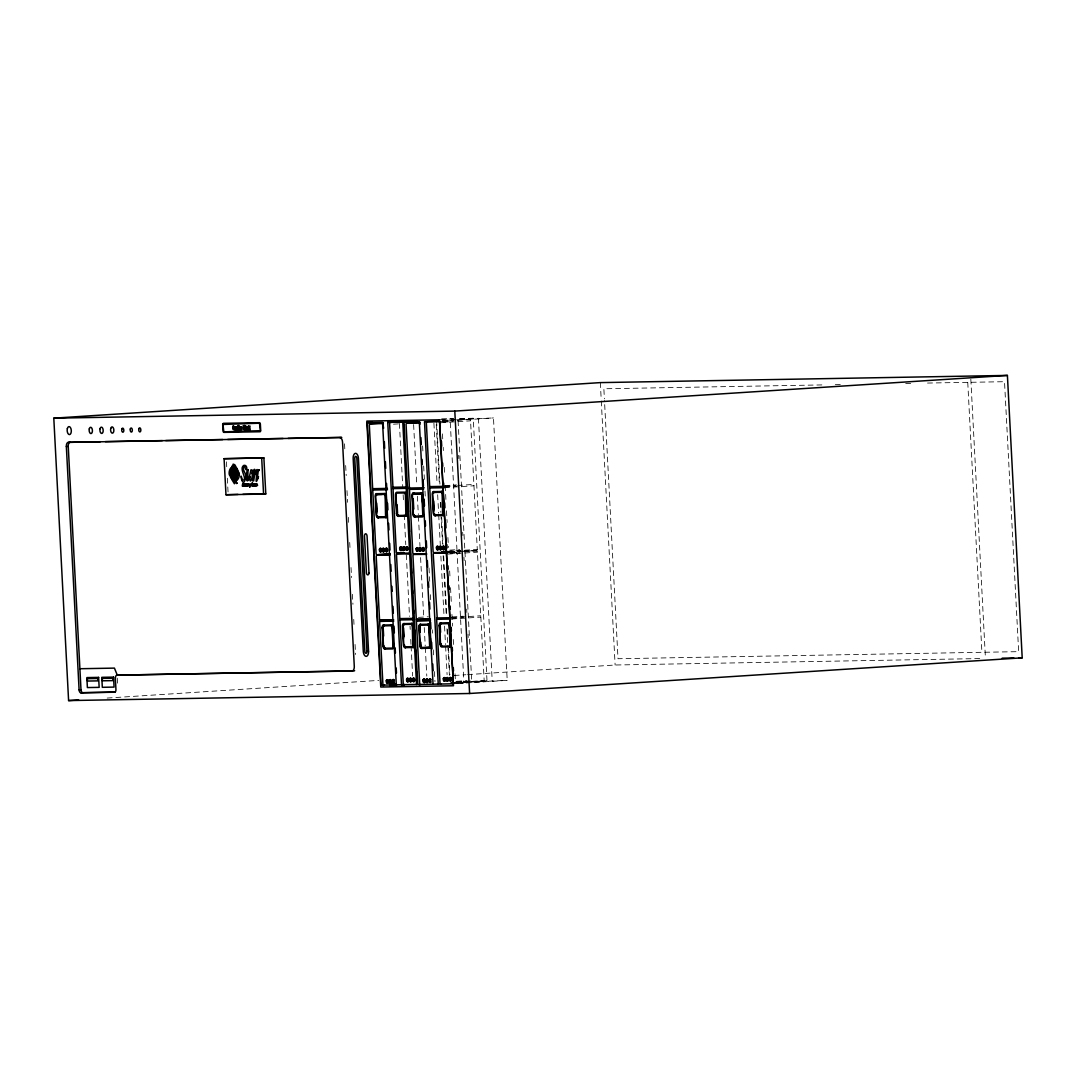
<?xml version="1.0" encoding="UTF-8"?>
<svg xmlns="http://www.w3.org/2000/svg" width="1076" height="1076" viewBox="0 0 1076 1076"><rect width="100%" height="100%" fill="white"/><g stroke="black" fill="none" stroke-linecap="round" stroke-linejoin="round"><path stroke-width="0.75" stroke-dasharray="5 3.75" d="M449.822 552.338L476.803 550.482L477.3 549.661L470.548 420.649L469.916 419.559L457.179 419.775M476.803 550.482L463.985 550.71M440.366 419.627L453.453 418.779M442.182 420.299L473.238 418.268L486.998 680.718L455.942 682.735M442.478 420.528L493.467 417.918L507.213 680.355L453.601 683.771M442.142 420.743L453.843 419.99M393.48 424.2L400.164 423.756M439.761 421.496L493.467 417.918M442.855 421.402L449.539 420.958L450.266 422.074L457.018 550.804L456.506 551.894L445.303 552.096M443.083 422.222L453.104 421.577M440.488 422.774L470.562 420.824M445.06 485.626L456.493 484.873M444.469 486.325L455.915 485.585M457.556 485.478L473.897 484.415M445.128 486.957L456.574 486.217M444.549 487.67L473.965 485.76M449.795 550.132L459.815 549.486M447.226 551.342L477.3 549.379M448.665 551.342L457.018 550.804M448.948 551.692L460.649 550.925M449.028 552.082L460.73 551.329M446.648 552.835L476.708 550.885L477.408 551.827L484.187 680.866L483.756 681.807L470.871 682.049L507.213 680.355M449.97 553.562L459.99 552.916M447.374 554.113L477.448 552.163M418.456 617.395L428.275 616.763M451.933 616.965L463.379 616.212M451.355 617.664L480.784 615.754M452.014 618.296L463.447 617.557M451.422 619.009L480.851 617.099M107.156 698.068L378.739 680.395M454.18 675.486L465.921 674.719M467.589 674.612L615.122 665.008L980.424 658.566M456.668 681.471L466.702 680.826M455.377 682.049L486.998 680.718M454.112 682.682L484.187 680.718M455.834 683.031L469.297 682.117M821.862 384.926L603.865 388.772L604.389 398.833M835.285 384.683L841.997 384.562M905.71 383.446L912.421 383.325M927.512 383.056L1004.513 381.698L1018.649 651.653L618.014 658.727L604.483 400.514M441.685 418.833L453.373 418.618M473.238 418.268L457.959 418.537L471.718 680.987M443.218 421.079L449.539 420.958M464.065 551.114L476.708 550.885M445.356 552.499L456.426 552.297L457.139 553.414L463.89 682.144L463.393 683.233L452.176 683.435M470.468 681L455.444 681.269L455 672.917M970.821 379.182L985.455 658.472M967.754 382.343L981.904 652.312M600.327 382.612L601.202 399.317M601.282 400.985L615.122 665.008M478.43 418.187L492.189 680.624M458.645 455.336L458.82 458.685M462.68 532.23L462.855 535.579M463.985 557.301L464.16 560.65M466.702 609.124L466.876 612.473M468.02 634.194L468.195 637.543M442.478 433.87L442.828 440.555M443.178 447.253L443.352 450.588M444.227 467.307L444.67 475.659M445.195 485.693L445.975 500.743M446.5 510.764L447.118 522.465M447.912 537.516L448.436 547.549M449.66 570.939L450.01 577.637M450.535 587.657L451.409 604.376M451.933 614.409L452.552 626.111M453.252 639.48L453.601 646.165M436.587 420.595L439.909 484.119M440.878 502.505L441.147 507.522M441.671 517.543L443.07 544.295M443.675 555.996L446.836 616.171M447.535 629.541L447.885 636.225M448.504 647.927L449.902 674.679M436.251 424.442L439.385 484.415M440.34 502.411L440.864 512.391M440.945 514.059L442.518 544.026M443.137 555.781L446.271 615.754M446.957 628.747L447.737 643.73M447.831 645.398L449.405 675.365M433.91 423.15L437.058 483.393M437.663 494.772L438.631 513.198M438.712 514.866L440.299 545.007M440.878 556.158L444.038 616.4M444.549 626.111L445.504 644.537M445.599 646.205L447.091 674.665M422.612 445.935L422.962 452.619M423.675 466.002L424.374 479.371M424.98 491.073L425.329 497.758M429.015 567.967L429.714 581.336M430.413 594.705L430.763 601.39M432.256 629.81L432.431 633.159M433.305 649.877L433.749 658.23M434.448 671.599L434.973 681.633M413.614 424.563L416.775 484.805M417.367 496.197L418.335 514.61M418.43 516.292L420.003 546.42M420.581 557.57L423.742 617.826M424.253 627.537L425.222 645.95M425.302 647.631L426.795 676.091M399.411 423.419L402.733 486.729M403.15 494.731L403.5 501.389M404.199 514.705L405.773 544.671M406.298 554.759L409.526 616.4M410.037 626.071L410.212 629.393M410.736 639.386L410.992 644.376M411.086 646.044L412.646 676.01M344.791 448.8L344.441 442.101A4.707 2.434 86.3 0 0 344.293 440.891M345.665 465.518L346.203 475.552M346.983 490.602L347.602 502.317M348.382 517.368L348.826 525.72M349.7 542.452L350.144 550.804M351.018 567.536L351.543 577.57M352.417 594.288L352.941 604.322M353.735 619.372L354.165 627.738M355.053 644.457L355.578 654.49M226.471 461.833L226.727 466.742M227.332 478.215L228.099 492.956M117.513 683.152L117.271 678.485A3.443 1.775 86.3 0 1 117.257 678.041"/><path stroke-width="1.5" d="M443.85 513.723L442.626 514.705L442.182 493.951A1.654 0.847 86.3 0 0 441.241 492.324L441.886 492.283A1.654 0.847 86.3 0 1 442.774 493.48M258.738 470.145C259.652 469.983 259.262 470.36 258.818 470.266M237.07 483.151C236.169 483.191 236.451 482.64 236.989 483.003M247.103 429.015L248.354 426.096L248.583 430.521L245.449 429.754L246.027 426.136L247.144 429.714M386.795 515.955L385.585 516.776L385.141 496.023A1.654 0.847 86.3 0 0 384.199 494.395L376.506 494.53A1.829 0.941 86.3 0 0 375.659 496.372L376.627 514.826A2.112 1.089 86.3 0 0 377.824 516.91L386.23 516.722M259.235 470.118L259.074 469.835M407.01 514.812L405.881 515.35L405.437 494.597A1.654 0.847 86.3 0 0 404.495 492.969L405.141 492.929A1.654 0.847 86.3 0 1 406.082 494.556M231.757 467.24C227.399 469.553 229.054 482.035 232.497 470.992L231.878 469.889L230.008 473.844L231.69 469.566L231.058 468.464M232.429 465.787L231.905 466.903L234.043 471.113L231.77 467.24M390.063 554.18L376.869 554.732A1.453 0.753 86.3 0 1 376.049 553.293L369.337 425.383A1.574 0.807 86.3 0 1 370.077 423.796L383.433 422.922M446.997 552.284L433.91 552.66A1.453 0.753 86.3 0 1 433.077 551.221L426.378 423.312A1.574 0.807 86.3 0 1 427.105 421.725L439.761 421.496L440.488 422.774M236.572 483.07L236.572 483.568M426.647 553.763L413.628 554.086A1.453 0.753 86.3 0 1 412.794 552.634L406.082 424.724A1.574 0.807 86.3 0 1 406.822 423.137L420.191 422.276M440.582 632.311L440.232 625.6A1.829 0.941 86.3 0 1 441.079 623.757L440.434 623.798A1.829 0.941 86.3 0 0 439.586 625.64L440.555 644.094A2.112 1.089 86.3 0 0 441.752 646.178L450.239 645.99L450.562 641.498M413.641 638.902L412.969 625.896A1.654 0.847 86.3 0 0 412.027 624.268L411.382 624.309A1.654 0.847 86.3 0 1 412.323 625.936L412.767 646.689L413.991 645.398M420.205 632.042L419.936 627.012A1.829 0.941 86.3 0 1 420.783 625.169L420.138 625.21A1.829 0.941 86.3 0 0 419.29 627.052L420.259 645.506A2.112 1.089 86.3 0 0 421.456 647.591L429.701 646.958L428.773 626.716A1.654 0.847 86.3 0 0 427.831 625.075L428.49 625.035A1.654 0.847 86.3 0 1 429.418 626.662L429.849 634.786M248.072 469.661C246.296 467.952 244.696 489.782 250.076 476.655C248.906 486.271 253.707 478.067 252.026 469.876L250.937 469.876C248.247 482.653 247.346 482.707 248.072 469.661M406.526 515.31L398.12 515.485A2.112 1.089 86.3 0 1 396.923 513.4L395.955 494.947A1.829 0.941 86.3 0 1 396.802 493.104L405.141 492.929M443.272 514.664L434.865 514.839A2.112 1.089 86.3 0 1 433.668 512.754L432.7 494.301A1.829 0.941 86.3 0 1 433.547 492.458L434.193 492.418A1.829 0.941 86.3 0 0 433.426 493.346M393.278 638.687L392.673 627.321A1.654 0.847 86.3 0 0 391.731 625.681L391.086 625.734A1.654 0.847 86.3 0 1 392.027 627.362L393.049 646.851C391.96 650.429 395.793 645.062 393.534 643.569M413.413 646.649L405.006 646.824A2.112 1.089 86.3 0 1 403.796 644.739L402.841 626.286A1.829 0.941 86.3 0 1 403.688 624.443L404.334 624.403M429.216 647.456L430.44 646.488L430.023 638.041M416.937 684.417L381.025 685.143L367.279 422.707L372.175 422.384M53.8 418.174L600.327 382.612L1007.405 375.416L1022.2 657.826L469.607 693.495L68.595 700.584L53.8 418.174L454.798 411.099L1007.405 375.416M354.65 670.698A4.64 2.394 86.3 0 1 354.031 670.873L116.975 675.15A3.443 1.775 86.3 0 0 115.374 678.606L115.939 689.487A2.703 1.399 86.3 0 1 114.688 692.204L80.808 692.796A3.013 1.56 86.3 0 1 79.099 689.824L66.349 446.486A4.089 2.112 86.3 0 1 68.245 442.37L100.324 441.711M390.736 421.9L394.004 421.684M404.764 684.565L401.496 684.78L387.75 422.343L392.646 422.021M407.723 486.984L392.955 487.267L389.633 423.957A1.574 0.807 86.3 0 1 390.359 422.37L393.708 422.155M453.601 683.771L417.77 684.497L404.025 422.048L417.098 421.2M66.349 446.486L68.245 446.365A4.089 2.112 86.3 0 1 70.142 442.236M68.245 442.37L341.764 437.448L288.112 438.389M224.09 458.699L263.889 457.892L265.785 493.924L263.566 494.072L225.973 494.745L224.09 458.699L263.889 457.892M225.973 494.745L237.998 494.422M392.955 487.267L396.331 551.867A1.453 0.753 86.3 0 0 397.165 553.32L410.05 553.077L410.306 548.639M386.795 517.26A2.058 1.063 86.3 0 1 386.284 517.543L377.878 517.717A2.932 1.506 86.3 0 1 376.21 514.826L375.242 496.372A2.65 1.372 86.3 0 1 376.465 493.709L377.111 493.669A2.65 1.372 86.3 0 0 375.901 495.646M376.465 493.709L384.818 493.534A2.461 1.278 86.3 0 1 385.746 494.234M376.506 494.53L381.778 494.409M384.199 494.395L384.858 494.341A1.654 0.847 86.3 0 1 385.746 495.552M422.357 493.373A2.461 1.278 86.3 0 0 421.563 492.889L420.904 492.929A2.461 1.278 86.3 0 1 422.317 495.363L423.339 514.866A2.058 1.063 86.3 0 1 422.384 516.937L414.623 517.072A2.932 1.506 86.3 0 1 412.955 514.18L411.987 495.727A2.65 1.372 86.3 0 1 413.211 493.064L413.87 493.023A2.65 1.372 86.3 0 0 412.754 494.355M443.837 515.189A2.058 1.063 86.3 0 1 443.312 515.471L434.906 515.66A2.932 1.506 86.3 0 1 433.238 512.754L432.283 494.314A2.65 1.372 86.3 0 1 433.507 491.638L434.153 491.597A2.65 1.372 86.3 0 0 432.982 493.252M442.787 492.176A2.461 1.278 86.3 0 0 441.846 491.463L441.2 491.503A2.461 1.278 86.3 0 1 442.599 493.951L443.621 513.44A2.058 1.063 86.3 0 1 442.666 515.512L443.312 515.471M413.251 493.871L420.958 493.736A1.654 0.847 86.3 0 1 421.886 495.377L422.814 515.619L414.569 516.251A2.112 1.089 86.3 0 1 413.372 514.167L412.404 495.713A1.829 0.941 86.3 0 1 413.251 493.871L421.604 493.696A1.654 0.847 86.3 0 1 422.317 494.328M405.437 494.597L406.499 494.556M421.886 495.377L423.218 508.329M407.293 515.512A2.058 1.063 86.3 0 1 406.567 516.13L405.921 516.171A2.058 1.063 86.3 0 0 406.876 514.086L405.854 494.597A2.461 1.278 86.3 0 0 404.455 492.162L396.762 492.297A2.65 1.372 86.3 0 0 395.524 494.96L396.493 513.413L397.569 513.36L397.125 504.967M406.459 514.099L407.522 514.046M398.12 515.485L398.766 515.444A2.112 1.089 86.3 0 1 397.959 514.839M377.824 516.91L378.483 516.87A2.112 1.089 86.3 0 1 377.568 516.05M377.878 517.717L378.523 517.677A2.932 1.506 86.3 0 1 377.03 515.902M396.493 513.413A2.932 1.506 86.3 0 0 398.16 516.305L398.806 516.265A2.932 1.506 86.3 0 1 397.555 515.135M386.284 517.543L385.625 517.583A2.058 1.063 86.3 0 0 386.593 515.512L385.571 496.009A2.461 1.278 86.3 0 0 384.159 493.575M434.865 514.839L435.511 514.799A2.112 1.089 86.3 0 1 434.516 513.763M414.569 516.251L415.228 516.211A2.112 1.089 86.3 0 1 414.152 514.933M414.623 517.072L415.269 517.031A2.932 1.506 86.3 0 1 413.695 514.893M434.906 515.66L435.551 515.619A2.932 1.506 86.3 0 1 434.072 513.83M398.55 552.862L403.554 552.539M378.55 554.624L390.238 553.858M397.165 553.32L403.85 552.876M413.964 618.364L399.828 618.606L396.519 555.297A1.574 0.807 86.3 0 1 397.246 553.71L403.93 553.279M378.631 555.028L390.319 554.261M441.98 551.773L446.984 551.45M442.263 552.122L447.28 551.8M442.344 552.526L447.36 552.19M390.023 555.162L376.95 555.135A1.574 0.807 86.3 0 0 376.223 556.722L379.546 620.032L392.753 619.763M399.828 618.606L403.218 683.206A1.453 0.753 86.3 0 0 404.051 684.659M383.46 685.963A1.453 0.753 86.3 0 1 382.921 684.632L379.613 621.363L392.821 621.108M426.607 554.355L413.709 554.476A1.574 0.807 86.3 0 0 412.969 556.063L416.291 619.372L429.499 619.117M447.065 553.104L433.991 553.064A1.574 0.807 86.3 0 0 433.265 554.651L437.3 619.265M419.882 684.861A1.453 0.753 86.3 0 1 419.68 683.973L416.358 620.717L429.566 620.448M440.797 684A1.453 0.753 86.3 0 1 439.963 682.561L436.654 619.305L440.568 619.05M413.722 647.389A2.058 1.063 86.3 0 1 413.453 647.47L405.047 647.644A2.932 1.506 86.3 0 1 403.379 644.753L402.411 626.299A2.65 1.372 86.3 0 1 403.635 623.636L404.294 623.596M392.189 625.048A2.461 1.278 86.3 0 0 391.691 624.874L391.045 624.914A2.461 1.278 86.3 0 1 392.444 627.348L393.466 646.851A2.058 1.063 86.3 0 1 392.511 648.922L384.751 649.057A2.932 1.506 86.3 0 1 383.083 646.165L382.128 627.712A2.65 1.372 86.3 0 1 383.352 625.048L383.998 625.008A2.65 1.372 86.3 0 0 382.774 627.671L383.217 636.064M412.633 623.771A2.461 1.278 86.3 0 0 411.987 623.448L411.341 623.502A2.461 1.278 86.3 0 1 412.74 625.936L413.762 645.425A2.058 1.063 86.3 0 1 412.807 647.51L413.453 647.47M393.117 648.061L384.71 648.25A2.112 1.089 86.3 0 1 383.513 646.165L382.545 627.712A1.829 0.941 86.3 0 1 383.392 625.869L384.038 625.828A1.829 0.941 86.3 0 0 383.19 627.671L383.634 636.05M450.158 646.004L450.091 644.793L451.153 644.739A2.058 1.063 86.3 0 1 450.198 646.81L441.792 646.999A2.932 1.506 86.3 0 1 440.124 644.094L439.156 625.654A2.65 1.372 86.3 0 1 440.393 622.977L441.039 622.937A2.65 1.372 86.3 0 0 439.815 625.6L440.245 633.993M430.44 638.028L430.871 646.151A2.058 1.063 86.3 0 1 429.916 648.236L421.496 648.411A2.932 1.506 86.3 0 1 419.842 645.519L418.873 627.066A2.65 1.372 86.3 0 1 420.097 624.403L420.743 624.362A2.65 1.372 86.3 0 0 419.519 627.026L419.788 632.056M428.773 624.295A2.461 1.278 86.3 0 0 428.436 624.228L427.791 624.268A2.461 1.278 86.3 0 1 429.19 626.703L430.212 646.192A2.058 1.063 86.3 0 1 429.257 648.277M449.23 622.977A2.461 1.278 86.3 0 0 448.732 622.802L448.087 622.843A2.461 1.278 86.3 0 1 449.486 625.29L450.508 644.78A2.058 1.063 86.3 0 1 449.553 646.851L450.198 646.81M382.128 627.712L383.19 627.671M412.323 625.936L413.386 625.896L413.722 632.392M450.306 636.629L449.714 625.25A1.654 0.847 86.3 0 0 448.773 623.623L448.127 623.663A1.654 0.847 86.3 0 1 449.069 625.29L450.091 644.793M392.027 627.362L393.103 627.308L393.265 630.563M418.873 627.066L419.936 627.012M439.156 625.654L440.232 625.6M428.773 626.716L429.849 626.662A2.461 1.278 86.3 0 0 429.095 624.537M449.069 625.29L450.131 625.237A2.461 1.278 86.3 0 0 449.674 623.515M383.083 646.165L383.742 646.125A2.932 1.506 86.3 0 0 385.41 649.016L384.751 649.057M413.332 645.439L414.408 645.385A2.058 1.063 86.3 0 1 413.964 647.174M393.049 646.851L394.125 646.81L393.95 643.556M440.124 644.094L441.2 644.053A2.112 1.089 86.3 0 0 441.711 645.708M419.842 645.519L420.904 645.465A2.112 1.089 86.3 0 0 421.308 646.945M384.71 648.25L385.356 648.209A2.112 1.089 86.3 0 1 384.159 646.111M405.006 646.824L405.652 646.784A2.112 1.089 86.3 0 1 404.468 644.968M405.047 647.644L405.692 647.604A2.932 1.506 86.3 0 1 404.065 645.089M421.456 647.591L422.101 647.55A2.112 1.089 86.3 0 1 421.55 647.281M421.496 648.411L422.155 648.371A2.932 1.506 86.3 0 1 420.487 645.479L420.312 642.116M79.099 689.824L80.996 689.703A3.013 1.56 86.3 0 0 82.718 692.675L114.971 692.11M80.808 692.796L82.718 692.675M68.595 700.584L78.656 699.925M389.606 684.188L396.291 683.758M381.025 685.143L384.293 684.928M390.83 684.511L395.739 684.188M451.032 683.058L454.301 682.843M450.817 683.354L454.166 683.139M367.279 422.707L382.558 422.438L396.304 684.874M387.75 422.343L402.774 422.074L416.533 684.511M404.025 422.048L419.304 421.779L433.063 684.228M390.359 422.37L403.016 422.155M370.077 423.796L382.814 423.581L383.634 428.194M406.822 423.137L419.465 422.922L420.191 424.025M105.354 441.617L162.355 440.609M165.717 440.555L222.719 439.546M227.749 439.452L283.082 438.483M259.02 470.642L259.356 469.97M429.701 486.621L444.469 486.325M372.659 488.692L387.441 488.396M409.405 488.047L424.186 487.751M393.022 488.612L407.804 488.316M429.768 487.966L444.549 487.67M372.726 490.024L387.508 489.741M409.472 489.378L423.608 489.136M242.907 494.328L265.785 493.924M433.507 491.638L441.846 491.463M433.547 492.458L441.886 492.283M413.211 493.064L421.563 492.889M398.16 516.305L406.567 516.13M397.246 553.71L410.507 554.127M436.574 617.96L450.71 617.718M379.546 620.032L393.668 619.776M416.291 619.372L430.413 619.13M399.909 619.951L414.031 619.695M436.654 619.305L450.777 619.05M379.613 621.363L393.749 621.121M416.358 620.717L430.494 620.475M403.635 623.636L411.987 623.448M440.393 622.977L448.732 622.802M403.688 624.443L412.027 624.268M440.434 623.798L448.773 623.623M383.352 625.048L391.691 624.874M420.097 624.403L428.436 624.228M383.392 625.869L391.731 625.681M420.138 625.21L428.49 625.035M79.893 668.734L114.433 668.115L117.123 674.733M1002.159 658.176L1013.848 657.974M1018.864 657.88L1022.2 657.826M116.975 675.15L352.134 670.994A4.64 2.394 86.3 0 0 354.286 666.326L342.545 442.236A4.707 2.434 86.3 0 0 339.868 437.569M390.158 685.963L396.573 685.842M237.406 479.062L236.774 477.959L238.455 473.696L236.585 477.636L235.953 476.534C239.289 465.639 241.159 477.811 236.693 480.3L234.407 476.412L236.559 480.622L236.021 481.752C231.273 478.147 234.124 469.835 237.218 479.17M231.246 468.356L233.694 472.552L235.025 471.463A1.829 0.941 86.3 0 0 234.81 469.943L232.443 465.787M454.798 411.099L469.607 693.495M441.456 441.187L441.725 446.204M442.599 462.949L442.774 466.285M443.648 483.03L443.823 486.379M444.684 502.788L444.953 507.805M445.733 522.869L446.002 527.899M446.876 544.644L447.051 547.993M447.993 565.828L448.167 569.177M449.042 585.909L449.217 589.258M450.091 606.003L450.266 609.339M451.221 627.429L451.395 630.778M452.27 647.51L452.445 650.859M453.319 667.604L453.494 670.953M453.278 683.865L439.519 421.429L424.495 421.698L438.241 684.134M443.003 497.166L443.514 506.904M433.695 500.972L434.139 509.351M433.278 500.972L433.803 511.046M420.904 437.582L421.254 444.28M422.048 459.344L422.303 464.361M423.097 479.425L423.446 486.123M424.132 499.17L424.482 505.868M425.276 520.945L425.531 525.962M426.325 541.04L426.674 547.738M427.347 560.556L427.697 567.254M428.49 582.318L428.759 587.335M429.539 602.399L429.889 609.083M430.575 622.143L430.925 628.841M431.624 642.237L431.987 648.936M432.767 664L433.117 670.698M422.962 495.323L423.393 503.447M413.238 499.035L413.762 509.096M420.729 642.116L420.904 645.465M412.807 499.035L413.332 509.109M416.937 619.332L417.004 620.677M403.836 425.101L404.011 428.45M404.885 445.182L405.154 450.198M406.029 466.944L406.203 470.293M408.113 506.783L408.382 511.799M409.257 528.545L409.431 531.894M411.328 568.155L411.597 573.172M412.471 589.917L412.646 593.253M413.52 609.998L413.695 613.333M414.556 629.742L414.825 634.773M415.618 649.837L415.874 654.867M416.748 671.599L416.923 674.948M406.849 501.053L407.266 509.177M406.419 501.053L406.849 509.177M403.567 627.927L404.011 636.306M396.708 504.98L397.152 513.373M403.15 627.927L403.675 638.001M384.334 441.577L384.683 448.275M385.383 461.658L385.733 468.356M386.526 483.42L386.795 488.437M387.562 503.178L387.911 509.876M388.611 523.272L388.961 529.97M389.673 543.353L390.023 550.051M390.776 564.55L391.126 571.248M391.92 586.312L392.175 591.329M392.969 606.393L393.318 613.078M394.004 626.138L394.354 632.836M395.148 647.913L395.417 652.93M396.197 667.994L396.466 673.025M386.392 499.224L386.809 507.347M385.961 499.224L386.472 508.975M376.667 503.03L377.098 511.423M376.237 503.043L376.761 513.104M380.191 619.991L380.258 621.323M261.683 458.04L263.566 494.072M68.245 446.365L80.996 689.703M118.414 675.15A3.443 1.775 86.3 0 1 118.871 675.015M430.884 682.184A1.775 0.915 86.3 0 1 429.647 681.686A1.775 0.915 86.3 0 1 429.687 679.319A1.775 0.915 86.3 0 1 430.925 679.4M427.777 682.278A1.775 0.915 86.3 0 1 426.311 680.758A1.775 0.915 86.3 0 1 427.616 679.212M424.926 679.534A1.775 0.915 86.3 0 1 424.818 682.386A1.775 0.915 86.3 0 1 423.446 680.96A1.775 0.915 86.3 0 1 424.495 679.077M438.47 549.271A1.775 0.915 86.3 0 1 437.112 549.19A1.775 0.915 86.3 0 1 437.152 546.595A1.775 0.915 86.3 0 1 438.497 547.133M421.254 549.849A1.775 0.915 86.3 0 1 419.828 550.778A1.775 0.915 86.3 0 1 419.882 547.818A1.775 0.915 86.3 0 1 421.267 549.392M417.999 550.979A1.775 0.915 86.3 0 1 416.762 550.482A1.775 0.915 86.3 0 1 416.802 548.114A1.775 0.915 86.3 0 1 418.053 548.195M413.265 494.382A1.829 0.941 86.3 0 1 413.91 493.83M414.798 680.341A1.775 0.915 86.3 0 1 413.372 681.256A1.775 0.915 86.3 0 1 413.413 678.297A1.775 0.915 86.3 0 1 414.798 679.871M411.61 680.852A1.775 0.915 86.3 0 1 410.252 681.35A1.775 0.915 86.3 0 1 410.117 678.633A1.775 0.915 86.3 0 1 411.516 679.077M408.745 679.548A1.775 0.915 86.3 0 1 407.979 681.794A1.775 0.915 86.3 0 1 406.984 679.575A1.775 0.915 86.3 0 1 408.275 678.485M403.487 625.775A1.829 0.941 86.3 0 1 404.092 624.47M413.157 624.658A2.461 1.278 86.3 0 1 413.386 625.896M403.07 625.573A2.65 1.372 86.3 0 1 404.119 623.609M394.314 682.547A1.775 0.915 86.3 0 1 392.955 682.466A1.775 0.915 86.3 0 1 392.996 679.871A1.775 0.915 86.3 0 1 394.341 680.409M391.193 682.641A1.775 0.915 86.3 0 1 389.902 682.655A1.775 0.915 86.3 0 1 389.768 680.153A1.775 0.915 86.3 0 1 391.072 680.14M387.925 683.139A1.775 0.915 86.3 0 1 386.688 681.296A1.775 0.915 86.3 0 1 387.898 679.83A1.775 0.915 86.3 0 1 388.315 682.682M394.125 646.81A2.058 1.063 86.3 0 1 393.883 648.263M392.632 625.573A2.461 1.278 86.3 0 1 393.103 627.308M407.387 547.011A1.775 0.915 86.3 0 1 407.602 549.997A1.775 0.915 86.3 0 1 406.123 548.881A1.775 0.915 86.3 0 1 407.158 546.837M403.742 550.347A1.775 0.915 86.3 0 1 402.989 548.195A1.775 0.915 86.3 0 1 404.038 546.931M404.267 547.106A1.775 0.915 86.3 0 1 404.818 548.854A1.775 0.915 86.3 0 1 404.213 550.347M401.913 549.123A1.775 0.915 86.3 0 1 400.554 550.145A1.775 0.915 86.3 0 1 400.406 547.24A1.775 0.915 86.3 0 1 401.873 548.209M405.598 492.297A2.461 1.278 86.3 0 1 406.163 493.064M381.429 551.342A1.775 0.915 86.3 0 1 380.07 551.248A1.775 0.915 86.3 0 1 380.11 548.666A1.775 0.915 86.3 0 1 381.469 549.204M376.385 495.417A1.829 0.941 86.3 0 1 377.165 494.489M451.342 680.489A1.775 0.915 86.3 0 1 449.997 680.395A1.775 0.915 86.3 0 1 450.037 677.799A1.775 0.915 86.3 0 1 451.382 678.351M448.235 680.57A1.775 0.915 86.3 0 1 446.944 680.597A1.775 0.915 86.3 0 1 446.809 678.095A1.775 0.915 86.3 0 1 448.1 678.068M445.383 678.472A1.775 0.915 86.3 0 1 444.886 681.108A1.775 0.915 86.3 0 1 443.715 679.077A1.775 0.915 86.3 0 1 445.02 677.84M441.321 646.111A2.932 1.506 86.3 0 1 440.77 644.053M245.879 476.762C242.557 493.238 239.006 466.338 242.329 480.259C248.825 480.192 238.267 468.934 243.754 465.424C248.637 464.079 246.606 475.283 244.642 465.975C240.795 468.665 246.404 473.198 245.879 476.762M249.551 485.451C248.798 487.724 248.569 480.972 249.551 485.451M251.878 485.397C251.017 487.805 250.937 480.824 251.878 485.397M253.748 471.369L252.591 480.932L253.694 480.905L254.272 476.964A17.404 8.985 86.3 0 1 255.577 472.593C259.437 463.043 252.981 492.62 258.482 476.587C255.644 484.092 258.563 472.821 258.079 470.279C256.532 467.549 254.77 473.279 254.501 474.476C256.855 460.568 248.704 480.232 253.748 471.369M257.5 485.303C256.68 487.643 256.559 480.784 257.5 485.303M239.491 425.746L239.491 425.746M242.571 484.106L243.27 483.985L243.485 486.298L242.934 484.16L242.463 486.312L242.571 484.106M245.463 484.671L245.772 485.895A1.345 0.699 86.3 0 0 246.162 485.787C244.185 487.267 246.512 481.631 245.463 484.671M254.635 483.891L254.528 486.11L254.393 483.635L255.321 486.096L255.954 484.012L256.357 486.07L256.128 483.756L254.689 483.918M249.726 487.025C250.829 487.078 250.331 480.232 249.726 487.025M240.849 426.674C239.746 435.323 239.087 426.096 240.849 426.674M246.619 484.039L246.512 486.244L246.619 484.039M233.734 473.817L231.676 479.022L231.044 477.919L232.766 473.669L230.856 477.623L230.224 476.493L232.712 471.96A1.668 0.861 86.3 0 1 233.411 472.539L233.734 473.817M235.536 482.075L234.434 483.783L231.757 479.412L232.268 478.282L234.622 482.102L232.429 477.959L232.941 476.829L235.536 482.075M248.933 429.808L248.933 430.265A2.798 1.439 86.3 0 0 249.592 430.575L250.022 426.069L248.879 426.083C247.265 427.306 251.623 429.687 248.933 429.808M234.743 473.252L235.025 474.946A1.722 0.888 86.3 0 0 235.765 475.565L238.24 471.032L237.594 469.916L235.752 473.857L237.419 469.607L236.774 468.504L234.743 473.252M241.508 427.629L241.508 427.629M222.678 424.334L222.988 430.709A1.695 0.874 86.3 0 0 223.956 432.377L260.042 431.745A1.385 0.713 86.3 0 0 260.688 430.346L260.379 424.321A1.654 0.847 86.3 0 0 259.437 422.693L223.297 423.325L222.678 424.334M222.947 424.455L223.848 431.853L260.405 430.682L259.464 423.204L222.947 424.455M232.914 426.647C235.348 432.364 231.192 428.894 233.277 425.666A1.762 0.915 86.3 0 1 233.734 426.056L232.914 426.647M241.078 427.67C241.616 433.924 243.337 424.657 241.078 427.67M244.736 425.491L244.481 429.015L243.324 425.518L244.198 429.916L244.736 425.491M248.206 485.182C247.265 487.603 247.628 481.954 248.206 485.182M253.048 484.388C253.411 489.029 254.797 482.304 253.048 484.388M247.265 484.509C247.588 489.284 249.457 481.913 247.265 484.509M233.828 465.437L236.034 469.566L235.509 470.696L232.914 465.505A1.722 0.888 86.3 0 1 233.169 464.146L234.743 464.711L236.707 468.114L236.182 469.244L233.936 465.37M245.987 427.912L246.323 428.947L246.216 426.903L245.987 427.912M247.682 427.885L248.005 428.907L247.91 426.876L247.682 427.885M243.418 484.16C244.924 487.536 245.167 483.823 243.418 484.16M236.438 426.97L236.101 430.064L236.693 427.401L237.473 430.037L237.204 427.024L236.438 426.97M235.294 429.701L234.42 429.822L234.151 426.809L234.931 429.445L235.536 426.795L235.294 429.701M252.362 482.734L252.658 486.177L252.362 482.734M439.533 419.801L366.822 421.093L380.77 687.039L453.467 685.762L439.533 419.801M238.805 425.598L237.675 425.625L237.904 430.037L238.805 425.598M239.518 426.715L239.249 430.01L239.518 426.715M244.83 483.796L244.723 486.285L244.83 483.796M98.629 677.382L86.86 677.584L87.385 687.564L99.153 687.362L98.629 677.382M113.545 677.113L101.79 677.329L102.314 687.308L114.069 687.093L113.545 677.113M97.903 678.472L87.385 678.66L87.506 681.054L98.024 680.879L97.903 678.472M112.819 678.203L102.301 678.391L102.422 680.799L112.953 680.61L112.819 678.203M369.014 573.01L367.077 536.251A2.502 1.291 86.3 0 0 365.665 533.777A2.502 1.291 86.3 0 0 364.495 536.305L366.432 573.051A2.609 1.345 86.3 0 0 367.817 574.88A2.609 1.345 86.3 0 0 369.014 573.01M368.543 651.236L358.429 458.376A5.084 2.623 86.3 0 0 355.537 453.332A5.084 2.623 86.3 0 0 353.17 458.457L363.285 651.33A5.084 2.623 86.3 0 0 366.176 656.36A5.084 2.623 86.3 0 0 368.543 651.236M366.956 651.262L356.855 458.403A2.031 1.049 86.3 0 0 355.699 456.385A2.031 1.049 86.3 0 0 354.757 458.43L364.858 651.303A2.031 1.049 86.3 0 0 366.015 653.307A2.031 1.049 86.3 0 0 366.956 651.262M138.817 428.867A2.044 1.063 86.3 0 0 139.893 431.92A2.044 1.063 86.3 0 0 140.647 428.84A2.044 1.063 86.3 0 0 138.817 428.867M121.79 429.163A2.044 1.063 86.3 0 0 122.866 432.216A2.044 1.063 86.3 0 0 123.619 429.136A2.044 1.063 86.3 0 0 121.79 429.163M67.344 428.638A3.995 2.058 86.3 0 0 69.442 434.596A3.995 2.058 86.3 0 0 70.922 428.571A3.995 2.058 86.3 0 0 67.344 428.638M429.068 679.817A1.775 0.915 86.3 0 0 430.01 682.453A1.775 0.915 86.3 0 0 430.656 679.79A1.775 0.915 86.3 0 0 429.068 679.817M425.962 679.911A1.775 0.915 86.3 0 0 426.89 682.547A1.775 0.915 86.3 0 0 427.549 679.871A1.775 0.915 86.3 0 0 425.962 679.911M423.07 679.951A1.775 0.915 86.3 0 0 424.011 682.587A1.775 0.915 86.3 0 0 424.657 679.924A1.775 0.915 86.3 0 0 423.07 679.951M130.304 429.015A2.044 1.063 86.3 0 0 131.38 432.068A2.044 1.063 86.3 0 0 132.133 428.988A2.044 1.063 86.3 0 0 130.304 429.015M442.909 547.038A1.775 0.915 86.3 0 0 443.85 549.675A1.775 0.915 86.3 0 0 444.496 547.011A1.775 0.915 86.3 0 0 442.909 547.038M439.802 547.119A1.775 0.915 86.3 0 0 440.73 549.755A1.775 0.915 86.3 0 0 441.389 547.092A1.775 0.915 86.3 0 0 439.802 547.119M442.478 547.065A1.775 0.915 86.3 0 0 443.406 549.702A1.775 0.915 86.3 0 0 444.065 547.038A1.775 0.915 86.3 0 0 442.478 547.065M439.371 547.146A1.775 0.915 86.3 0 0 440.299 549.782A1.775 0.915 86.3 0 0 440.958 547.119A1.775 0.915 86.3 0 0 439.371 547.146M436.479 547.186A1.775 0.915 86.3 0 0 437.421 549.836A1.775 0.915 86.3 0 0 438.066 547.159A1.775 0.915 86.3 0 0 436.479 547.186M110.734 428.477A3.147 1.627 86.3 0 0 112.388 433.171A3.147 1.627 86.3 0 0 113.545 428.423A3.147 1.627 86.3 0 0 110.734 428.477M422.626 548.451A1.775 0.915 86.3 0 0 423.554 551.087A1.775 0.915 86.3 0 0 424.213 548.424A1.775 0.915 86.3 0 0 422.626 548.451M422.195 548.478A1.775 0.915 86.3 0 0 423.124 551.114A1.775 0.915 86.3 0 0 423.783 548.451A1.775 0.915 86.3 0 0 422.195 548.478M419.075 548.572A1.775 0.915 86.3 0 0 420.003 551.208A1.775 0.915 86.3 0 0 420.662 548.545A1.775 0.915 86.3 0 0 419.075 548.572M416.197 548.612A1.775 0.915 86.3 0 0 417.125 551.248A1.775 0.915 86.3 0 0 417.784 548.585A1.775 0.915 86.3 0 0 416.197 548.612M412.619 679.05A1.775 0.915 86.3 0 0 413.547 681.686A1.775 0.915 86.3 0 0 414.206 679.023A1.775 0.915 86.3 0 0 412.619 679.05M409.499 679.131A1.775 0.915 86.3 0 0 410.44 681.78A1.775 0.915 86.3 0 0 411.086 679.104A1.775 0.915 86.3 0 0 409.499 679.131M406.62 679.185A1.775 0.915 86.3 0 0 407.548 681.821A1.775 0.915 86.3 0 0 408.207 679.158A1.775 0.915 86.3 0 0 406.62 679.185M392.323 680.462A1.775 0.915 86.3 0 0 393.265 683.112A1.775 0.915 86.3 0 0 393.91 680.435A1.775 0.915 86.3 0 0 392.323 680.462M389.216 680.557A1.775 0.915 86.3 0 0 390.144 683.193A1.775 0.915 86.3 0 0 390.803 680.53A1.775 0.915 86.3 0 0 389.216 680.557M386.324 680.597A1.775 0.915 86.3 0 0 387.266 683.233A1.775 0.915 86.3 0 0 387.911 680.57A1.775 0.915 86.3 0 0 386.324 680.597M405.733 547.711A1.775 0.915 86.3 0 0 406.661 550.347A1.775 0.915 86.3 0 0 407.32 547.684A1.775 0.915 86.3 0 0 405.733 547.711M402.626 547.792A1.775 0.915 86.3 0 0 403.554 550.441A1.775 0.915 86.3 0 0 404.213 547.765A1.775 0.915 86.3 0 0 402.626 547.792M399.734 547.845A1.775 0.915 86.3 0 0 400.662 550.482A1.775 0.915 86.3 0 0 401.321 547.818A1.775 0.915 86.3 0 0 399.734 547.845M385.88 549.096A1.775 0.915 86.3 0 0 386.809 551.746A1.775 0.915 86.3 0 0 387.468 549.069A1.775 0.915 86.3 0 0 385.88 549.096M382.76 549.19A1.775 0.915 86.3 0 0 383.688 551.827A1.775 0.915 86.3 0 0 384.347 549.163A1.775 0.915 86.3 0 0 382.76 549.19M385.437 549.123A1.775 0.915 86.3 0 0 386.378 551.773A1.775 0.915 86.3 0 0 387.024 549.096A1.775 0.915 86.3 0 0 385.437 549.123M382.33 549.217A1.775 0.915 86.3 0 0 383.258 551.854A1.775 0.915 86.3 0 0 383.917 549.19A1.775 0.915 86.3 0 0 382.33 549.217M379.451 549.258A1.775 0.915 86.3 0 0 380.379 551.894A1.775 0.915 86.3 0 0 381.038 549.231A1.775 0.915 86.3 0 0 379.451 549.258M449.365 678.405A1.775 0.915 86.3 0 0 450.293 681.041A1.775 0.915 86.3 0 0 450.952 678.378A1.775 0.915 86.3 0 0 449.365 678.405M446.244 678.485A1.775 0.915 86.3 0 0 447.186 681.121A1.775 0.915 86.3 0 0 447.831 678.458A1.775 0.915 86.3 0 0 446.244 678.485M443.366 678.526A1.775 0.915 86.3 0 0 444.294 681.175A1.775 0.915 86.3 0 0 444.953 678.499A1.775 0.915 86.3 0 0 443.366 678.526M100.055 428.746A3.147 1.627 86.3 0 0 101.709 433.44A3.147 1.627 86.3 0 0 102.879 428.705A3.147 1.627 86.3 0 0 100.055 428.746M89.295 428.894A3.147 1.627 86.3 0 0 90.962 433.574A3.147 1.627 86.3 0 0 92.119 428.84A3.147 1.627 86.3 0 0 89.295 428.894"/></g></svg>
